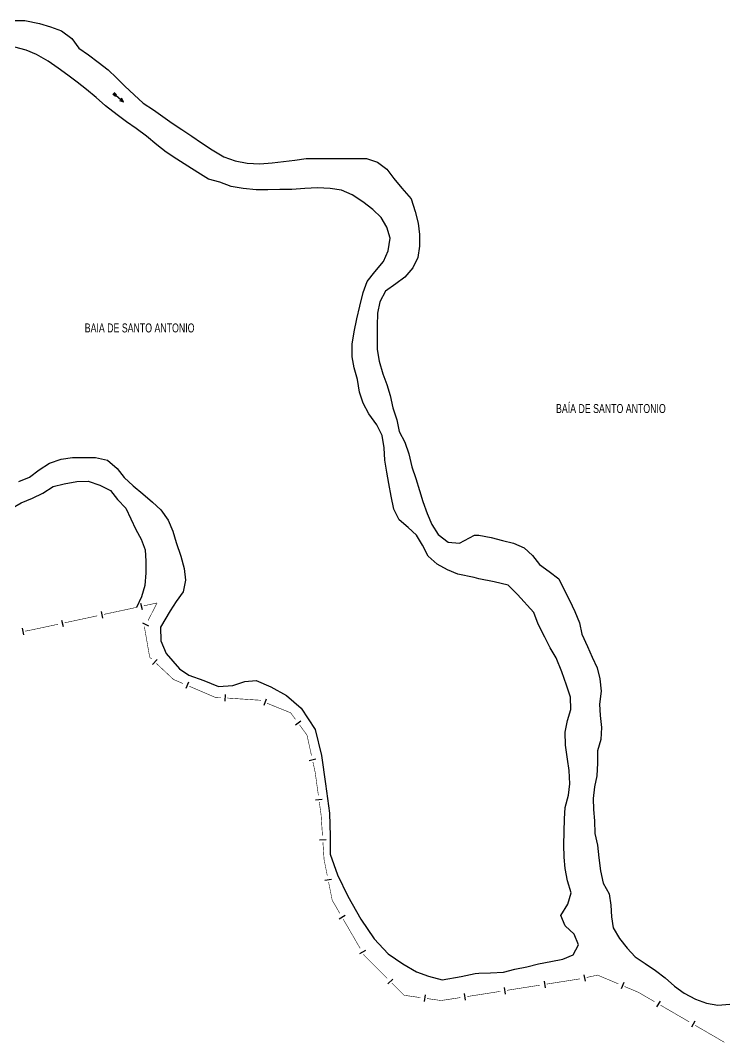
# Model space of a CAD drawing. Extents: x 203665 to 205970, y 4870865 to 4873745.
# Drawn here: x 204199.6 to 204513.8, y 4871416.7 to 4871871.9 of the extents above; entities that cross this region are included whole.
import ezdxf

# ---------------------------------------------------------------- set-up
doc = ezdxf.new("R2010")
doc.units = 0
doc.header["$LTSCALE"] = 1.5
doc.header["$MEASUREMENT"] = 0
for name, color, linetype in [('HD-CURSO-PERENE', 170, 'CONTINUOUS'), ('HD-TXT-PERENE', 170, 'CONTINUOUS'), ('LM-LIM-SETORES-BAIRROS', 250, 'CONTINUOUS')]:
    doc.layers.add(name, color=color, linetype=linetype)
doc.styles.add('ARIAL', font='ARIAL.SHX')

# ---------------------------------------------------------------- blocks, each defined once
blk = doc.blocks.new('COD035', base_point=(204642.388272, 4871347.708257))
at = {"layer": 'HD-CURSO-PERENE'}
for p, q in [((204642.388272, 4871348.113987), (204643.888272, 4871348.113987)), ((204642.388272, 4871347.713987), (204648.388272, 4871347.713987)), ((204642.388272, 4871347.313987), (204643.888272, 4871347.313987))]:
    blk.add_line(p, q, dxfattribs=at)
blk.add_lwpolyline([(204646.588272, 4871347.113987), (204648.388272, 4871347.713987), (204646.588272, 4871348.313987)], dxfattribs=at)

msp = doc.modelspace()

# ---------------------------------------------------------------- linework, layer by layer
at = {"layer": 'HD-CURSO-PERENE', "linetype": 'Continuous'}
for points in [[(204195.919563, 4871871.864204, 2.19501), (204201.639211, 4871871.864073, 2.19501), (204208.108945, 4871870.523829, 2.19501), (204212.948792, 4871869.053613, 2.19501), (204217.858667, 4871867.263372, 2.19501), (204222.568712, 4871863.863021, 2.19501), (204225.558957, 4871859.512641, 2.19501), (204229.888976, 4871856.612334, 2.19501), (204234.189037, 4871853.301998, 2.19501), (204238.649107, 4871849.811646, 2.19501), (204242.479212, 4871846.351311, 2.19501), (204246.149349, 4871842.670963, 2.19501), (204250.309484, 4871838.700584, 2.19501), (204254.349602, 4871834.980225, 2.19501), (204258.939608, 4871832.04991, 2.19501), (204263.039645, 4871829.119606, 2.19501), (204267.179679, 4871826.189301, 2.19501), (204271.519693, 4871823.328997, 2.19501), (204275.96972, 4871820.278677, 2.19501), (204280.209749, 4871817.338369, 2.19501), (204285.089759, 4871814.188032, 2.19501), (204290.179748, 4871811.117695, 2.19501), (204295.249617, 4871809.287448, 2.19501), (204300.649383, 4871808.287252, 2.19501), (204306.259064, 4871808.027105, 2.19501), (204311.748685, 4871808.447009, 2.19501), (204316.738313, 4871809.106942, 2.19501), (204321.897936, 4871809.716868, 2.19501), (204326.917567, 4871810.326796, 2.19501), (204332.517212, 4871810.426675, 2.19501), (204337.986876, 4871810.42655, 2.19501), (204343.60653, 4871810.426421, 2.19501), (204348.65622, 4871810.426305, 2.19501), (204353.825906, 4871810.386184, 2.19501), (204358.665765, 4871808.795959, 2.19501), (204362.835825, 4871805.585633, 2.19501), (204366.016032, 4871801.495268, 2.19501), (204369.486238, 4871797.234883, 2.19501), (204373.706452, 4871792.424442, 2.19501), (204375.486897, 4871786.793998, 2.19501), (204376.747329, 4871781.623599, 2.19501), (204377.417784, 4871776.583223, 2.19501), (204377.418292, 4871771.422854, 2.19501), (204376.608842, 4871766.342509, 2.19501), (204374.419429, 4871761.75223, 2.19501), (204370.890057, 4871757.582013, 2.19501), (204366.850601, 4871754.58189, 2.19501), (204362.271199, 4871751.371766, 2.19501), (204359.661832, 4871746.571482, 2.19501), (204358.642395, 4871741.491142, 2.19501), (204358.512951, 4871735.930747, 2.19501), (204358.513487, 4871730.480356, 2.19501), (204358.563995, 4871725.289984, 2.19501), (204359.404447, 4871720.179599, 2.19501), (204361.094899, 4871714.539156, 2.19501), (204362.875257, 4871709.788775, 2.19501), (204364.275657, 4871704.84839, 2.19501), (204365.566124, 4871699.307963, 2.19501), (204367.28654, 4871694.007545, 2.19501), (204368.31699, 4871688.797148, 2.19501), (204370.8473, 4871684.066751, 2.19501), (204372.597707, 4871678.846338, 2.19501), (204373.918192, 4871673.095896, 2.19501), (204375.828581, 4871667.945483, 2.19501), (204377.44902, 4871662.485055, 2.19501), (204378.889409, 4871657.634675, 2.19501), (204380.839811, 4871652.334251, 2.19501), (204382.830178, 4871647.36385, 2.19501), (204385.760433, 4871642.943466, 2.19501), (204390.130502, 4871639.51312, 2.19501), (204395.15024, 4871639.042971, 2.19501), (204401.95137, 4871642.624566, 2.19501), (204403.860972, 4871642.649942, 2.202327), (204409.321235, 4871641.629775, 2.202327), (204414.321496, 4871640.30955, 2.202327), (204419.221749, 4871639.089343, 2.202327), (204424.012045, 4871636.988971, 2.202327), (204427.742372, 4871633.588351, 2.202327), (204430.922707, 4871629.647627, 2.202327), (204435.173041, 4871626.477053, 2.202327), (204439.503381, 4871623.246467, 2.202327), (204442.48383, 4871617.075326, 2.202327), (204444.161669, 4871613.645863, 2.202327), (204446.584441, 4871608.693776, 2.202327), (204448.614795, 4871603.602833, 2.202327), (204449.765112, 4871598.581898, 2.202327), (204452.265507, 4871593.060877, 2.202327), (204454.345846, 4871588.279991, 2.202327), (204456.526181, 4871583.649135, 2.202327), (204457.726495, 4871578.708216, 2.202327), (204458.336821, 4871573.137176, 2.202327), (204457.637108, 4871567.376096, 2.202327), (204457.927396, 4871562.285145, 2.202327), (204458.457706, 4871556.95415, 2.202327), (204458.117981, 4871551.653157, 2.202327), (204456.748202, 4871546.642214, 2.202327), (204456.678501, 4871541.091176, 2.202327), (204456.33879, 4871535.540136, 2.202327), (204455.419027, 4871530.529195, 2.202327), (204454.809279, 4871525.468245, 2.202327), (204454.98956, 4871520.427303, 2.202327), (204455.329845, 4871515.42637, 2.202327), (204455.470154, 4871509.855328, 2.202327), (204456.650486, 4871504.574346, 2.202327), (204457.250815, 4871498.943295, 2.202327), (204458.00116, 4871493.122209, 2.202327), (204459.271503, 4871487.701201, 2.202327), (204461.831856, 4871482.990331, 2.202327), (204462.682164, 4871477.919386, 2.202327), (204462.882457, 4871472.678407, 2.202327), (204463.742758, 4871467.737486, 2.202327), (204466.47312, 4871462.996611, 2.202327), (204469.873482, 4871458.715825, 2.202327), (204473.463828, 4871454.865121, 2.202327), (204477.964156, 4871451.9746, 2.202327), (204482.5245, 4871448.82403, 2.202327), (204486.864844, 4871445.533433, 2.202327), (204491.075203, 4871441.872767, 2.202327), (204495.275535, 4871438.712194, 2.202327), (204500.345874, 4871436.011711, 2.202327), (204505.276158, 4871434.241401, 2.202327), (204510.236396, 4871433.331252, 2.202327), (204515.606575, 4871433.781359, 2.202327)], [(204198.919593, 4871666.619444, 2.514704), (204203.66911, 4871668.559474, 2.514704), (204207.998533, 4871671.709601, 2.514704), (204212.58796, 4871674.659707, 2.514704), (204217.727461, 4871676.519722, 2.514704), (204222.837074, 4871677.259658, 2.514704), (204227.93676, 4871677.259541, 2.514704), (204232.996449, 4871677.259425, 2.514704), (204238.396234, 4871676.069216, 2.514704), (204242.676332, 4871672.398855, 2.514704), (204245.856544, 4871668.268486, 2.514704), (204249.89666, 4871664.568129, 2.514704), (204254.136746, 4871661.037779, 2.514704), (204258.436839, 4871657.417421, 2.514704), (204262.216953, 4871653.897082, 2.514704), (204265.397213, 4871649.266678, 2.514704), (204267.477567, 4871644.37628, 2.514704), (204269.04796, 4871639.405889, 2.514704), (204271.008442, 4871633.285406, 2.514704), (204272.50889, 4871627.794978, 2.514704), (204273.099368, 4871622.574591, 2.514704), (204272.109937, 4871617.414244, 2.514704), (204269.050547, 4871613.134008, 2.514704), (204266.301132, 4871608.913769, 2.514704), (204262.020497, 4871601.638272, 2.514704), (204262.170023, 4871595.623456, 2.505319), (204264.559675, 4871590.025492, 2.398709), (204270.501288, 4871583.106298, 2.398709), (204274.657488, 4871580.274828, 2.398709), (204281.291064, 4871577.891935, 2.372056), (204287.820779, 4871575.326377, 2.238793), (204294.212081, 4871575.653373, 2.212141), (204299.555462, 4871577.541742, 2.212141), (204304.589701, 4871577.996021, 2.212141), (204311.094043, 4871575.169789, 2.212141), (204318.201478, 4871571.250304, 2.212141), (204324.713567, 4871565.609412, 2.212141), (204330.897093, 4871556.110635, 2.212141), (204333.798817, 4871544.571717, 2.212141), (204335.555644, 4871531.909587, 2.212141), (204337.339781, 4871518.804467, 2.212141), (204337.550529, 4871508.588701, 2.212141), (204337.572404, 4871500.639892, 2.212141), (204340.911138, 4871491.473575, 2.212141), (204345.503219, 4871481.945187, 2.212141), (204351.219341, 4871471.637452, 2.212141), (204357.139668, 4871462.972068, 2.212141), (204363.36763, 4871456.288068, 2.212141), (204369.902725, 4871451.767885, 2.212141), (204376.043665, 4871448.263235, 2.212141), (204381.371642, 4871446.268357, 2.212141), (204387.559599, 4871444.640263, 2.212141), (204395.956711, 4871446.118453, 2.212141), (204402.209244, 4871447.5265, 2.212141), (204403.891582, 4871447.553453, 2.202327), (204409.081771, 4871447.703503, 2.202327), (204414.77197, 4871448.013586, 2.202327), (204419.822088, 4871449.383864, 2.202327), (204425.172233, 4871450.454087, 2.202327), (204430.462364, 4871451.73435, 2.202327), (204435.902511, 4871452.834579, 2.202327), (204441.282663, 4871453.794782, 2.202327), (204445.922728, 4871455.835183, 2.202327), (204448.292575, 4871460.30603, 2.202327), (204446.322242, 4871465.05691, 2.202327), (204442.281892, 4871468.667568, 2.202327), (204440.351567, 4871473.298425, 2.202327), (204443.541415, 4871478.319378, 2.202327), (204445.011195, 4871483.400335, 2.202327), (204443.350842, 4871488.721323, 2.202327), (204442.350507, 4871494.18234, 2.202327), (204441.800212, 4871499.223281, 2.202327), (204441.719904, 4871504.83433, 2.202327), (204441.809599, 4871510.515393, 2.202327), (204441.929287, 4871516.32648, 2.202327), (204442.259022, 4871521.427435, 2.202327), (204443.818784, 4871526.898465, 2.202327), (204444.358527, 4871531.999422, 2.202327), (204444.008192, 4871537.920528, 2.202327), (204443.267894, 4871542.881452, 2.202327), (204442.407525, 4871549.072607, 2.202327), (204442.277205, 4871554.863689, 2.202327), (204443.33696, 4871560.104674, 2.202327), (204444.786744, 4871565.095614, 2.202327), (204444.656445, 4871570.506625, 2.202327), (204442.876088, 4871575.827613, 2.202327), (204440.765685, 4871581.748711, 2.202327), (204438.29525, 4871588.029875, 2.202327), (204435.624908, 4871592.460693, 2.202327), (204433.274562, 4871597.181565, 2.202327), (204430.264126, 4871603.082656, 2.202327), (204428.343775, 4871608.203606, 2.202327), (204421.103061, 4871616.265082, 2.202327), (204416.842679, 4871620.325823, 2.202327), (204410.672356, 4871621.9461, 2.202327), (204403.892026, 4871623.276319, 2.202327), (204401.823394, 4871623.803224, 2.202327), (204394.531629, 4871625.322004, 2.19501), (204389.811728, 4871627.262251, 2.19501), (204385.311761, 4871629.742531, 2.19501), (204381.201664, 4871633.29288, 2.19501), (204378.731325, 4871638.273293, 2.19501), (204376.041061, 4871642.633667, 2.19501), (204372.330955, 4871646.033995, 2.19501), (204368.390862, 4871649.434329, 2.19501), (204365.970545, 4871654.164723, 2.19501), (204364.770048, 4871659.965166, 2.19501), (204363.689553, 4871665.665598, 2.19501), (204362.819114, 4871670.665976, 2.19501), (204362.008628, 4871676.106384, 2.19501), (204361.628108, 4871681.616787, 2.19501), (204360.777632, 4871686.987191, 2.19501), (204358.34731, 4871691.767589, 2.19501), (204354.887039, 4871696.688021, 2.19501), (204352.37672, 4871701.488422, 2.19501), (204350.656341, 4871706.408814, 2.19501), (204349.825847, 4871711.949229, 2.19501), (204348.365425, 4871717.139634, 2.19501), (204347.374998, 4871722.100012, 2.19501), (204347.374442, 4871727.740416, 2.19501), (204348.233857, 4871733.150783, 2.19501), (204349.463207, 4871738.981172, 2.19501), (204350.862557, 4871744.70155, 2.19501), (204352.371874, 4871750.701945, 2.19501), (204354.151277, 4871755.652258, 2.19501), (204357.560648, 4871759.902484, 2.19501), (204361.299969, 4871764.462725, 2.19501), (204363.479358, 4871769.303021, 2.19501), (204364.378754, 4871774.8734, 2.19501), (204362.898366, 4871779.743782, 2.19501), (204360.368096, 4871784.064149, 2.19501), (204356.547969, 4871787.7345, 2.19501), (204352.117909, 4871791.114843, 2.19501), (204347.387895, 4871794.215174, 2.19501), (204342.607983, 4871796.305433, 2.19501), (204337.528223, 4871797.035602, 2.19501), (204331.958544, 4871797.255745, 2.19501), (204326.348907, 4871797.075861, 2.19501), (204320.579315, 4871796.535954, 2.19501), (204315.209646, 4871796.526077, 2.19501), (204309.819991, 4871796.38619, 2.19501), (204304.600313, 4871796.376309, 2.19501), (204298.77061, 4871797.006488, 2.19501), (204293.440849, 4871797.906675, 2.19501), (204288.500967, 4871799.796923, 2.19501), (204283.461142, 4871801.167137, 2.19501), (204278.60114, 4871804.217467, 2.19501), (204274.201145, 4871806.917761, 2.19501), (204269.25114, 4871810.058099, 2.19501), (204264.541119, 4871813.208433, 2.19501), (204260.441046, 4871816.518764, 2.19501), (204255.720958, 4871820.359147, 2.19501), (204251.100911, 4871823.719493, 2.19501), (204246.900871, 4871826.749806, 2.19501), (204242.76082, 4871829.850123, 2.19501), (204237.580751, 4871833.780523, 2.19501), (204233.28064, 4871837.600895, 2.19501), (204229.070558, 4871841.061239, 2.19501), (204224.900485, 4871844.401574, 2.19501), (204220.750429, 4871847.561896, 2.19501), (204216.370395, 4871850.642216, 2.19501), (204211.920361, 4871853.772543, 2.19501), (204206.770383, 4871856.762875, 2.19501), (204202.130484, 4871858.633115, 2.19501), (204197.18066, 4871859.943322, 2.19501)], [(204195.35102, 4871654.358649, 2.205), (204199.870471, 4871657.108742, 2.205), (204204.959959, 4871659.12877, 2.205), (204209.559461, 4871661.30882, 2.205), (204214.238879, 4871664.298927, 2.205), (204219.168456, 4871665.518901, 2.205), (204224.72801, 4871666.568849, 2.205), (204229.857678, 4871666.738744, 2.205), (204234.997538, 4871664.948498, 2.205), (204239.757486, 4871662.508214, 2.205), (204242.827695, 4871658.467854, 2.205), (204246.617837, 4871654.657495, 2.205), (204248.858159, 4871649.987109, 2.205), (204250.988496, 4871645.23672, 2.205), (204253.438775, 4871640.876352, 2.205), (204255.179133, 4871636.155974, 2.205), (204255.549612, 4871631.0556, 2.205), (204255.550129, 4871625.815225, 2.205), (204255.020704, 4871620.304843, 2.205), (204253.481296, 4871615.254517, 2.205), (204251.28693, 4871610.496928, 2.205)]]:
    msp.add_polyline3d(points, dxfattribs=at)
at = {"layer": 'LM-LIM-SETORES-BAIRROS', "const_width": 0.25}
for points in [[(204251.533083, 4871610.549833), (204236.867971, 4871607.397928)], [(204260.500564, 4871612.477172), (204254.466105, 4871611.180214)], [(204256.457842, 4871604.629536), (204260.121495, 4871611.741333)], [(204260.121495, 4871611.741333), (204260.500564, 4871612.477172)], [(204233.934949, 4871606.767547), (204219.269837, 4871603.615643)], [(204216.336815, 4871602.985262), (204205.5824, 4871600.673865)], [(204254.880601, 4871601.567833), (204255.083972, 4871601.962613)], [(204254.97643, 4871601.020239), (204254.880601, 4871601.567833)], [(204257.194704, 4871588.344391), (204254.97643, 4871601.020239)], [(204205.127401, 4871600.576075), (204201.658559, 4871599.897389)], [(204205.5824, 4871600.673865), (204205.127401, 4871600.576075)], [(204257.29065, 4871588.254441), (204257.194704, 4871588.344391)], [(204258.020188, 4871587.5705), (204257.29065, 4871588.254441)], [(204267.773457, 4871578.426809), (204260.208799, 4871585.518677)], [(204268.353328, 4871578.178293), (204267.773457, 4871578.426809)], [(204272.029908, 4871576.602616), (204268.353328, 4871578.178293)], [(204286.286276, 4871570.492744), (204274.787343, 4871575.420858)], [(204286.774726, 4871570.460182), (204286.286276, 4871570.492744)], [(204288.770296, 4871570.327144), (204286.774726, 4871570.460182)], [(204306.121439, 4871569.1704), (204291.763651, 4871570.127587)], [(204306.687193, 4871568.941405), (204306.121439, 4871569.1704)], [(204320.006053, 4871563.550437), (204309.468034, 4871567.815826)], [(204320.379483, 4871563.041214), (204320.006053, 4871563.550437)], [(204322.153574, 4871560.621999), (204320.379483, 4871563.041214)], [(204327.278946, 4871553.632856), (204323.927665, 4871558.202784)], [(204327.350487, 4871553.307671), (204327.278946, 4871553.632856)], [(204329.284243, 4871544.517871), (204327.350487, 4871553.307671)], [(204330.915393, 4871537.103553), (204329.928828, 4871541.587937)], [(204330.971668, 4871536.699073), (204330.915393, 4871537.103553)], [(204332.349699, 4871526.794477), (204330.971668, 4871536.699073)], [(204333.560081, 4871518.094855), (204332.763108, 4871523.823098)], [(204333.574488, 4871517.878753), (204333.560081, 4871518.094855)], [(204334.173159, 4871508.898687), (204333.574488, 4871517.878753)], [(204334.882425, 4871498.259692), (204334.372716, 4871505.905331)], [(204334.948593, 4871497.928855), (204334.882425, 4871498.259692)], [(204336.321406, 4871491.06479), (204334.948593, 4871497.928855)], [(204338.518872, 4871480.07746), (204336.909754, 4871488.123048)], [(204338.918333, 4871479.390015), (204338.518872, 4871480.07746)], [(204341.932837, 4871474.202264), (204338.918333, 4871479.390015)], [(204350.97635, 4871458.63901), (204343.440089, 4871471.608388)], [(204352.734072, 4871455.614092), (204352.483602, 4871456.045134)], [(204353.088665, 4871455.2595), (204352.734072, 4871455.614092)], [(204362.988159, 4871445.360005), (204353.088665, 4871455.2595)], [(204456.728451, 4871446.764663), (204451.864998, 4871445.698219)], [(204456.747794, 4871446.756496), (204456.728451, 4871446.764663)], [(204465.96029, 4871442.866776), (204456.747794, 4871446.756496)], [(204370.585719, 4871437.762445), (204365.10948, 4871443.238684)], [(204431.14533, 4871442.301274), (204416.327173, 4871439.972706)], [(204448.927118, 4871445.095556), (204434.108961, 4871442.766988)], [(204474.940801, 4871439.075004), (204468.724038, 4871441.699859)], [(204370.838617, 4871437.726582), (204370.585719, 4871437.762445)], [(204377.769277, 4871436.743751), (204370.838617, 4871437.726582)], [(204403.313738, 4871437.927738), (204398.542462, 4871437.197266)], [(204403.484771, 4871437.954614), (204403.313738, 4871437.927738)], [(204413.363542, 4871439.506993), (204403.484771, 4871437.954614)], [(204475.158531, 4871438.948496), (204474.940801, 4871439.075004)], [(204482.075689, 4871434.929426), (204475.158531, 4871438.948496)], [(204387.015623, 4871435.432534), (204380.739559, 4871436.322538)], [(204387.669154, 4871435.532587), (204387.015623, 4871435.432534)], [(204395.577014, 4871436.743263), (204387.669154, 4871435.532587)], [(204497.639295, 4871425.886518), (204484.669624, 4871433.422275)], [(204513.2029, 4871416.84361), (204500.233229, 4871424.379367)]]:
    msp.add_lwpolyline(points, dxfattribs=at)
at = {"layer": 'LM-LIM-SETORES-BAIRROS'}
for points in [[(204253.17324, 4871612.436598), (204253.803621, 4871609.503576)], [(204235.575106, 4871608.654312), (204236.205487, 4871605.72129)], [(204200.389149, 4871601.177466), (204200.965184, 4871598.233288)], [(204217.976973, 4871604.872027), (204218.607353, 4871601.939005)], [(204256.875391, 4871602.164652), (204254.208467, 4871603.538522)], [(204260.505174, 4871587.296924), (204258.45335, 4871585.108312)], [(204274.459077, 4871577.193495), (204273.277319, 4871574.43606)], [(204290.865645, 4871571.690784), (204290.666088, 4871568.697428)], [(204309.103876, 4871569.581439), (204307.978298, 4871566.800599)], [(204324.545909, 4871559.896234), (204322.126694, 4871558.122143)], [(204331.178933, 4871542.886874), (204328.249, 4871542.242289)], [(204334.110995, 4871525.020262), (204331.139616, 4871524.606853)], [(204335.802875, 4871507.002895), (204332.809519, 4871506.803338)], [(204338.184509, 4871489.397803), (204335.242767, 4871488.809454)], [(204344.23461, 4871473.22664), (204341.640734, 4871471.719388)], [(204353.278122, 4871457.663385), (204350.684246, 4871456.156133)], [(204450.566923, 4871446.949219), (204451.209488, 4871444.018842)], [(204365.463033, 4871445.006451), (204363.341713, 4871442.885131)], [(204432.888227, 4871444.093566), (204433.353941, 4871441.129934)], [(204468.386247, 4871443.470706), (204467.219331, 4871440.706957)], [(204379.960072, 4871437.948083), (204379.538858, 4871434.977801)], [(204397.326978, 4871438.528656), (204397.780981, 4871435.563208)], [(204415.106439, 4871441.299284), (204415.572153, 4871438.335653)], [(204484.558555, 4871435.221626), (204483.051403, 4871432.627692)], [(204500.12216, 4871426.178718), (204498.615009, 4871423.584783)]]:
    msp.add_lwpolyline(points, dxfattribs=at)

# ---------------------------------------------------------------- block references
at = {"layer": 'HD-TXT-PERENE', "rotation": 319}
msp.add_blockref('COD035', (204241.040238, 4871839.487329), dxfattribs=at)

# ---------------------------------------------------------------- texts
at = {"layer": 'HD-TXT-PERENE', "style": 'ARIAL', "width": 0.7}
for s, p in [('BAIA DE SANTO ANTONIO', (204228.262444, 4871732.944143)), ('BAÍA DE SANTO ANTONIO', (204438.221249, 4871697.047357))]:
    msp.add_text(s, height=4, dxfattribs=at).set_placement(p)

doc.saveas('drawing.dxf')
